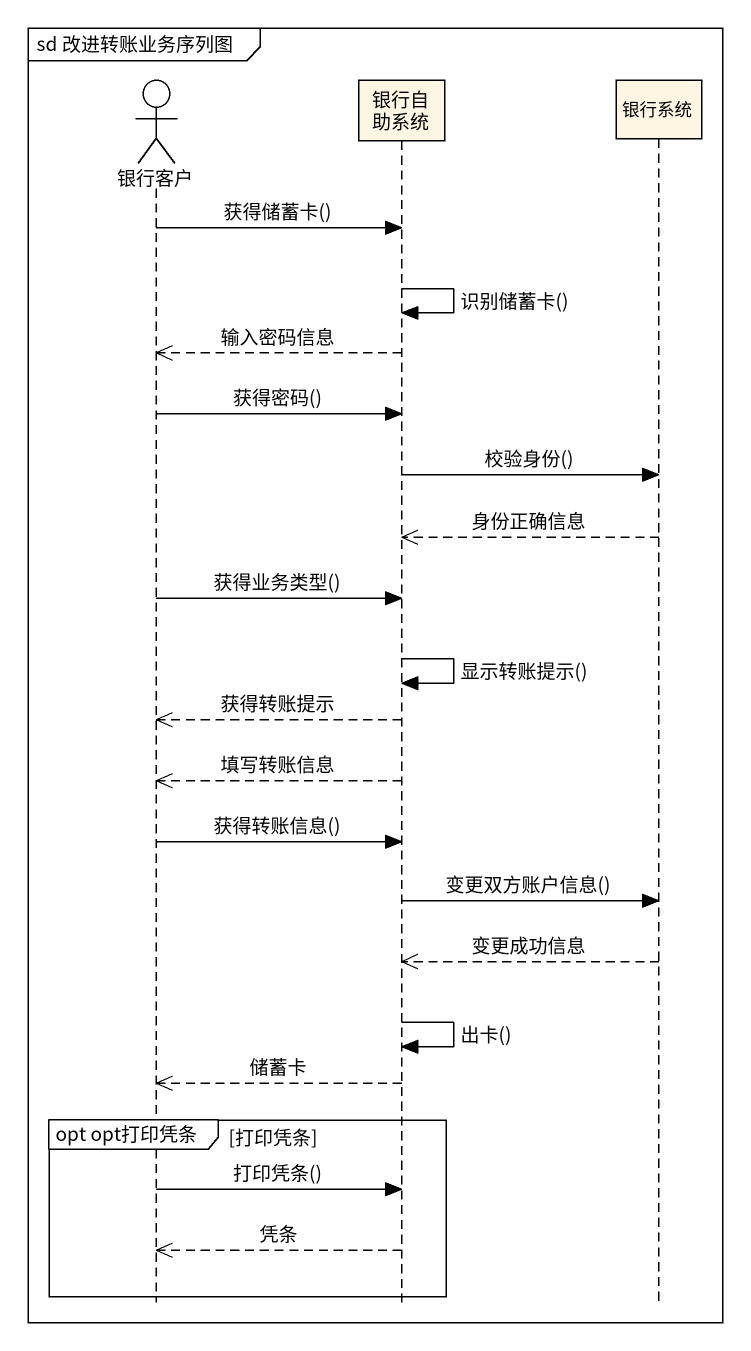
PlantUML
@startuml
mainframe sd 改进转账业务序列图
hide footbox
actor 银行客户
participant 银行自助系统
participant 银行系统

银行客户 -> 银行自助系统 : 获得储蓄卡()
银行自助系统 -> 银行自助系统 : 识别储蓄卡()
银行自助系统 -->> 银行客户 : 输入密码信息
银行客户 -> 银行自助系统 : 获得密码()
银行自助系统 -> 银行系统 : 校验身份()
银行系统 -->> 银行自助系统 : 身份正确信息
银行客户 -> 银行自助系统 : 获得业务类型()
银行自助系统 -> 银行自助系统 : 显示转账提示()
银行自助系统 -->> 银行客户 : 获得转账提示
银行自助系统 -->> 银行客户 : 填写转账信息
银行客户 -> 银行自助系统 : 获得转账信息()
银行自助系统 -> 银行系统 : 变更双方账户信息()
银行系统 -->> 银行自助系统 : 变更成功信息
银行自助系统 -> 银行自助系统 : 出卡()
银行自助系统 -->> 银行客户 : 储蓄卡
group opt opt打印凭条 [打印凭条]
  银行客户 -> 银行自助系统 : 打印凭条()
  银行自助系统 -->> 银行客户 : 凭条
end
@enduml
